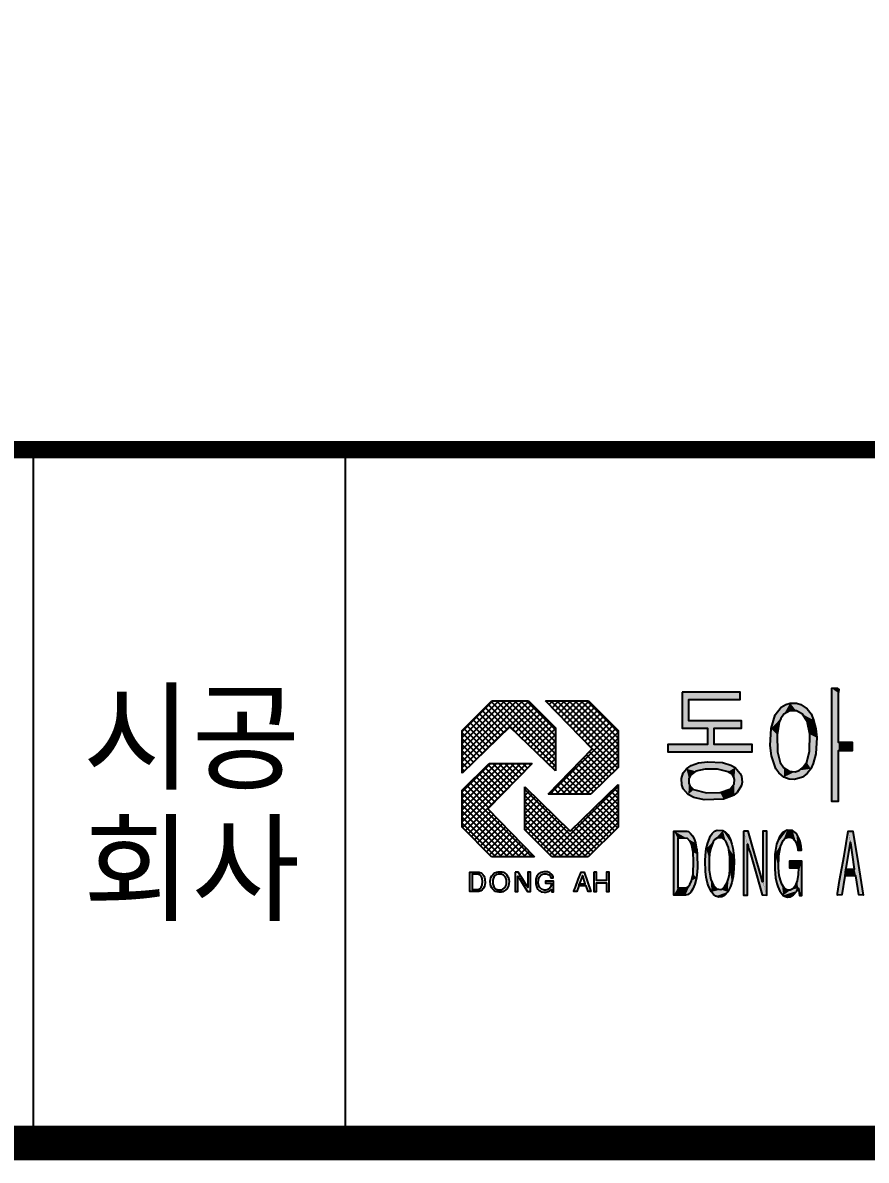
# Model space of a CAD drawing. Extents: x -20 to 861, y -20 to 606.
# Drawn here: x 245.9 to 294.6, y 17 to 82.6 of the extents above; entities that cross this region are included whole.
import ezdxf
from ezdxf.enums import TextEntityAlignment as Align

# ---------------------------------------------------------------- set-up
doc = ezdxf.new("R2010")
doc.units = 0
doc.layers.get('0').update_dxf_attribs({"linetype": 'CONTINUOUS'})
doc.styles.add('TITLE', font='Gngt_01.ttf')

# ---------------------------------------------------------------- blocks, each defined once
blk = doc.blocks.new('AA')
for points in [[(-7.3, 19.2), (-7.3, -120.6), (91.6, -120.6), (91.6, -185.6), (-63.4, -185.6), (-63.4, -213.2), (266.3, -213.2), (266.3, -185.6), (118.5, -185.6), (118.5, -120.6), (224.7, -120.6), (224.7, -93), (19.6, -93), (19.6, -8.5), (219.9, -8.5), (219.9, 19.2), (-7.3, 19.2)], [(576.4, 35.4), (576.4, -406.6), (604.5, -406.6), (604.5, -208.3), (659.5, -208.3), (659.5, -177.5), (604.5, -177.5), (604.5, 15.9), (607, 30.5), (602.1, 33.8), (576.4, 35.4)], [(506.6, -89.2), (480.8, -92.4), (464.1, -67), (439.7, -54), (414, -54), (390.8, -67), (378.6, -83.2), (372.5, -97.8), (364, -146.6), (365.2, -213.2), (376.2, -255.5), (390.8, -276.6), (411.6, -289.6), (434.8, -291.2), (450.7, -286.3), (464.1, -276.6), (480, -253.8), (490.9, -211.6), (492.2, -145), (481.4, -94), (507, -90.4), (515.4, -123.8), (519, -158), (515.4, -221.3), (505.6, -258.7), (495.8, -279.8), (482.4, -297.7), (464.1, -312.3), (432.3, -322.1), (411.6, -320.5), (390.8, -312.3), (371.3, -296.1), (359.1, -279.8), (342, -229.5), (337.1, -188.8), (340.8, -122.2), (356.6, -68.6), (379.8, -39.3), (398.1, -28), (415.2, -23.1), (439.7, -23.1), (456.8, -28), (482.4, -45.8), (497.1, -65.3), (506.6, -89.2)], [(196.9, -382), (181.1, -359), (196.7, -338.3), (197.9, -322.1), (195.4, -312.3), (188.1, -301), (173.5, -291.2), (131.9, -281.5), (83.1, -281.5), (46.5, -289.6), (25.7, -304.2), (19.6, -318.8), (19.6, -336.7), (23.3, -346.5), (37.9, -361.1), (88, -374.1), (141.7, -372.5), (180, -359.7), (195.8, -382.5), (155.1, -398.5), (79.4, -401.7), (39.1, -392), (17.2, -380.6), (-2.4, -357.8), (-8.5, -343.2), (-9.7, -317.2), (-2.4, -296.1), (9.8, -279.8), (28.1, -266.8), (57.5, -257.1), (91.6, -252.2), (150.3, -255.5), (183.2, -265.2), (200.3, -275), (219.9, -297.7), (224.7, -309.1), (227.2, -331.8), (224.7, -344.8), (207.7, -372.5), (196.9, -382)], [(49.7, -593.2), (33.8, -592.2), (29.1, -574.4), (24.3, -564.1), (13.7, -552.8), (-24, -551.6), (-24, -745), (10, -745), (16.3, -741.5), (23.8, -732.5), (30.2, -717.7), (36, -690.4), (38.1, -642.6), (36, -606.2), (33.9, -592.8), (49.9, -594.1), (51.9, -614.2), (53, -665.4), (51.9, -682.4), (48.8, -706.3), (42.4, -731.3), (34.9, -749.5), (27, -762), (16.3, -771.1), (6.2, -773.4), (-38.9, -773.4), (-38.9, -523.2), (11, -523.2), (17.9, -525.5), (26.4, -532.3), (33.9, -542.5), (39.7, -553.9), (45, -569.8), (49.7, -593.2)], [(194.8, -619.3), (179.9, -623.7), (174.2, -588), (163.5, -563), (150.8, -550.5), (131.7, -549.4), (121, -556.2), (114.1, -565.3), (104.6, -590.3), (100.3, -611.9), (98.7, -632.4), (99.2, -675.6), (102.4, -699.5), (105.6, -713.1), (115.2, -735.9), (128.5, -749.5), (143.9, -751.8), (150.3, -749.5), (159.3, -741.5), (168.8, -724.5), (174.2, -708.6), (177.9, -691.5), (180, -673.3), (180, -625.4), (194.9, -620.3), (196, -642.6), (195.4, -671), (192.2, -700.6), (186.9, -724.5), (181.6, -740.4), (171.5, -760.9), (159.3, -774.5), (148.7, -780.2), (136.4, -781.4), (124.7, -777.9), (115.2, -771.1), (107.2, -760.9), (96, -738.1), (92.3, -726.8), (87, -702.9), (84.4, -681.3), (83.3, -639.2), (84.4, -617.6), (87.5, -592.6), (92.9, -569.8), (104, -542.5), (110.9, -532.3), (120, -524.3), (130.1, -519.8), (152.4, -520.9), (161.9, -526.6), (171.5, -536.8), (180.5, -553.9), (187.4, -574.4), (191.2, -590.3), (194.8, -619.3)], [(232.6, -523.2), (232.6, -773.4), (248, -773.4), (248, -574.4), (249.1, -574.4), (251.7, -583.5), (251.7, -586.9), (258.7, -607.4), (282, -689.2), (305.4, -772.3), (323.5, -773.4), (323.5, -523.2), (308.6, -523.2), (308.6, -722.2), (307.5, -722.2), (300.1, -697.2), (275.7, -610.8), (250.7, -523.2), (232.6, -523.2)], [(403.7, -519.8), (386.7, -528.9), (373.4, -545.9), (362.3, -574.4), (355.9, -613), (354.8, -672.2), (358.6, -706.3), (363.3, -727.9), (367.6, -740.4), (375, -757.5), (381.4, -765.4), (388.3, -774.5), (393.6, -777.9), (404.8, -781.4), (415.4, -780.2), (428.7, -772.3), (440.9, -757.5), (446.8, -746.1), (448.4, -746.1), (451.6, -774.5), (461.1, -774.5), (461.1, -640.3), (412.8, -640.3), (412.8, -667.6), (447.8, -667.6), (446.8, -692.6), (442.5, -717.7), (434.5, -737), (423.4, -750.6), (415.9, -754.1), (405.3, -754.1), (394.7, -748.4), (382.5, -730.2), (377.2, -715.4), (372.9, -697.2), (369.7, -667.6), (370.8, -618.7), (377.2, -583.5), (388.3, -559.6), (396.3, -551.6), (403.2, -548.2), (416.5, -547.1), (425.5, -550.5), (434, -559.6), (438.8, -568.7), (443.6, -584.6), (445.2, -598.3), (459.5, -598.3), (458.5, -583.5), (454.2, -564.1), (451, -553.9), (439.9, -533.4), (425, -520.9), (403.7, -519.8)], [(629.9, -698.3), (632.9, -672.2), (667.3, -672.2), (652.4, -569.8), (650.3, -566.4), (632.6, -670.1), (628.8, -699.8), (616.8, -772.3), (599.8, -773.4), (599.8, -767.7), (608.8, -716.5), (625.8, -619.9), (642.3, -523.2), (660.9, -524.3), (681.1, -649.4), (701.3, -773.4), (684.3, -772.3), (672.6, -698.3), (629.9, -698.3)]]:
    blk.add_lwpolyline(points)
for points in [[(-7.3, 19.2), (219.9, 19.2), (-7.3, 19.2)], [(19.6, -8.5), (219.9, 19.2), (-7.3, 19.2)], [(-7.3, -120.6), (19.6, -8.5), (-7.3, 19.2)], [(219.9, -8.5), (219.9, 19.2), (19.6, -8.5)], [(604.5, -406.6), (604.5, -208.3), (576.4, 35.4)], [(576.4, -406.6), (604.5, -406.6), (576.4, 35.4)], [(576.4, 35.4), (576.4, -406.6), (576.4, 35.4)], [(604.5, -208.3), (604.5, 15.9), (576.4, 35.4)], [(602.1, 33.8), (576.4, 35.4), (604.5, 15.9)], [(607, 30.5), (602.1, 33.8), (604.5, 15.9)], [(604.5, -177.5), (604.5, 15.9), (604.5, -208.3)], [(19.6, -93), (19.6, -8.5), (-7.3, -120.6)], [(340.8, -122.2), (415.2, -23.1), (378.6, -83.2)], [(398.1, -28), (415.2, -23.1), (340.8, -122.2)], [(379.8, -39.3), (398.1, -28), (340.8, -122.2)], [(356.6, -68.6), (379.8, -39.3), (340.8, -122.2)], [(378.6, -83.2), (415.2, -23.1), (390.8, -67)], [(390.8, -67), (415.2, -23.1), (414, -54)], [(414, -54), (415.2, -23.1), (439.7, -54)], [(415.2, -23.1), (506.6, -89.2), (439.7, -54)], [(497.1, -65.3), (506.6, -89.2), (415.2, -23.1)], [(482.4, -45.8), (497.1, -65.3), (415.2, -23.1)], [(456.8, -28), (482.4, -45.8), (415.2, -23.1)], [(439.7, -23.1), (456.8, -28), (415.2, -23.1)], [(372.5, -97.8), (340.8, -122.2), (378.6, -83.2)], [(506.6, -89.2), (439.7, -54), (506.6, -89.2)], [(464.1, -67), (439.7, -54), (506.6, -89.2)], [(480.8, -92.4), (464.1, -67), (506.6, -89.2)], [(91.6, -120.6), (19.6, -93), (-7.3, -120.6)], [(118.5, -120.6), (19.6, -93), (91.6, -120.6)], [(224.7, -93), (19.6, -93), (118.5, -120.6)], [(91.6, -185.6), (118.5, -120.6), (91.6, -120.6)], [(118.5, -185.6), (118.5, -120.6), (91.6, -185.6)], [(224.7, -120.6), (224.7, -93), (118.5, -120.6)], [(337.1, -188.8), (340.8, -122.2), (390.8, -312.3)], [(364, -146.6), (340.8, -122.2), (372.5, -97.8)], [(365.2, -213.2), (340.8, -122.2), (364, -146.6)], [(376.2, -255.5), (340.8, -122.2), (365.2, -213.2)], [(390.8, -312.3), (340.8, -122.2), (376.2, -255.5)], [(506.6, -89.2), (480.8, -92.4), (506.8, -89.7), (481.2, -93)], [(506.8, -89.7), (481.2, -93), (507, -90.4), (481.4, -94)], [(481.4, -94), (507, -90.4), (492.2, -145)], [(507, -90.4), (515.4, -123.8), (492.2, -145)], [(515.4, -123.8), (519, -158), (492.2, -145)], [(492.2, -145), (495.8, -279.8), (490.9, -211.6)], [(505.6, -258.7), (495.8, -279.8), (492.2, -145)], [(515.4, -221.3), (505.6, -258.7), (492.2, -145)], [(519, -158), (515.4, -221.3), (492.2, -145)], [(659.5, -177.5), (604.5, -177.5), (604.5, -208.3)], [(659.5, -208.3), (659.5, -177.5), (604.5, -208.3)], [(-63.4, -213.2), (266.3, -213.2), (91.6, -185.6)], [(-63.4, -185.6), (-63.4, -213.2), (91.6, -185.6)], [(266.3, -213.2), (118.5, -185.6), (91.6, -185.6)], [(266.3, -185.6), (118.5, -185.6), (266.3, -213.2)], [(342, -229.5), (337.1, -188.8), (390.8, -312.3)], [(490.9, -211.6), (495.8, -279.8), (480, -253.8)], [(91.6, -252.2), (150.3, -255.5), (9.8, -279.8)], [(57.5, -257.1), (91.6, -252.2), (9.8, -279.8)], [(150.3, -255.5), (183.2, -265.2), (9.8, -279.8)], [(28.1, -266.8), (57.5, -257.1), (9.8, -279.8)], [(183.2, -265.2), (200.3, -275), (9.8, -279.8)], [(359.1, -279.8), (342, -229.5), (390.8, -312.3)], [(390.8, -276.6), (390.8, -312.3), (376.2, -255.5)], [(480, -253.8), (495.8, -279.8), (464.1, -276.6)], [(-9.7, -317.2), (-2.4, -296.1), (17.2, -380.6)], [(-2.4, -296.1), (9.8, -279.8), (17.2, -380.6)], [(9.8, -279.8), (200.3, -275), (83.1, -281.5)], [(46.5, -289.6), (9.8, -279.8), (83.1, -281.5)], [(19.6, -336.7), (9.8, -279.8), (19.6, -318.8)], [(17.2, -380.6), (9.8, -279.8), (19.6, -336.7)], [(25.7, -304.2), (9.8, -279.8), (46.5, -289.6)], [(19.6, -318.8), (9.8, -279.8), (25.7, -304.2)], [(83.1, -281.5), (200.3, -275), (131.9, -281.5)], [(131.9, -281.5), (200.3, -275), (173.5, -291.2)], [(173.5, -291.2), (200.3, -275), (188.1, -301)], [(188.1, -301), (200.3, -275), (195.4, -312.3)], [(195.4, -312.3), (200.3, -275), (197.9, -322.1)], [(200.3, -275), (196.9, -382), (197.9, -322.1)], [(207.7, -372.5), (196.9, -382), (200.3, -275)], [(224.7, -344.8), (207.7, -372.5), (200.3, -275)], [(227.2, -331.8), (224.7, -344.8), (200.3, -275)], [(224.7, -309.1), (227.2, -331.8), (200.3, -275)], [(219.9, -297.7), (224.7, -309.1), (200.3, -275)], [(371.3, -296.1), (359.1, -279.8), (390.8, -312.3)], [(411.6, -289.6), (390.8, -312.3), (390.8, -276.6)], [(411.6, -320.5), (390.8, -312.3), (495.8, -279.8)], [(495.8, -279.8), (390.8, -312.3), (450.7, -286.3)], [(450.7, -286.3), (390.8, -312.3), (434.8, -291.2)], [(434.8, -291.2), (390.8, -312.3), (411.6, -289.6)], [(432.3, -322.1), (411.6, -320.5), (495.8, -279.8)], [(464.1, -312.3), (432.3, -322.1), (495.8, -279.8)], [(464.1, -276.6), (495.8, -279.8), (450.7, -286.3)], [(482.4, -297.7), (464.1, -312.3), (495.8, -279.8)], [(-8.5, -343.2), (-9.7, -317.2), (17.2, -380.6)], [(-2.4, -357.8), (-8.5, -343.2), (17.2, -380.6)], [(23.3, -346.5), (17.2, -380.6), (19.6, -336.7)], [(37.9, -361.1), (17.2, -380.6), (23.3, -346.5)], [(181.1, -359), (196.7, -338.3), (196.9, -382)], [(196.7, -338.3), (197.9, -322.1), (196.9, -382)], [(88, -374.1), (17.2, -380.6), (37.9, -361.1)], [(141.7, -372.5), (17.2, -380.6), (88, -374.1)], [(39.1, -392), (17.2, -380.6), (141.7, -372.5)], [(79.4, -401.7), (39.1, -392), (141.7, -372.5)], [(155.1, -398.5), (79.4, -401.7), (141.7, -372.5)], [(180, -359.7), (195.8, -382.5), (141.7, -372.5)], [(195.8, -382.5), (155.1, -398.5), (141.7, -372.5)], [(196.7, -382.2), (180.8, -359.5), (195.8, -382.5), (180, -359.7)], [(196.9, -382), (181.1, -359), (196.7, -382.2), (180.8, -359.5)], [(196.9, -382), (181.1, -359), (196.9, -382)], [(-38.9, -523.2), (45, -569.8), (13.7, -552.8)], [(-24, -745), (-38.9, -523.2), (-24, -551.6)], [(-38.9, -773.4), (-38.9, -523.2), (-24, -745)], [(39.7, -553.9), (45, -569.8), (-38.9, -523.2)], [(-24, -551.6), (-38.9, -523.2), (13.7, -552.8)], [(33.9, -542.5), (39.7, -553.9), (-38.9, -523.2)], [(26.4, -532.3), (33.9, -542.5), (-38.9, -523.2)], [(17.9, -525.5), (26.4, -532.3), (-38.9, -523.2)], [(11, -523.2), (17.9, -525.5), (-38.9, -523.2)], [(130.1, -519.8), (152.4, -520.9), (87.5, -592.6)], [(120, -524.3), (130.1, -519.8), (87.5, -592.6)], [(87.5, -592.6), (152.4, -520.9), (121, -556.2)], [(110.9, -532.3), (120, -524.3), (87.5, -592.6)], [(104, -542.5), (110.9, -532.3), (87.5, -592.6)], [(121, -556.2), (152.4, -520.9), (131.7, -549.4)], [(131.7, -549.4), (152.4, -520.9), (150.8, -550.5)], [(150.8, -550.5), (152.4, -520.9), (163.5, -563)], [(152.4, -520.9), (194.8, -619.3), (163.5, -563)], [(191.2, -590.3), (194.8, -619.3), (152.4, -520.9)], [(187.4, -574.4), (191.2, -590.3), (152.4, -520.9)], [(180.5, -553.9), (187.4, -574.4), (152.4, -520.9)], [(171.5, -536.8), (180.5, -553.9), (152.4, -520.9)], [(161.9, -526.6), (171.5, -536.8), (152.4, -520.9)], [(300.1, -697.2), (232.6, -523.2), (249.1, -574.4)], [(250.7, -523.2), (232.6, -523.2), (300.1, -697.2)], [(248, -574.4), (249.1, -574.4), (232.6, -523.2)], [(248, -773.4), (248, -574.4), (232.6, -523.2)], [(232.6, -773.4), (248, -773.4), (232.6, -523.2)], [(232.6, -523.2), (232.6, -773.4), (232.6, -523.2)], [(275.7, -610.8), (250.7, -523.2), (300.1, -697.2)], [(308.6, -523.2), (308.6, -722.2), (323.5, -773.4)], [(323.5, -523.2), (308.6, -523.2), (323.5, -773.4)], [(355.9, -613), (388.3, -559.6), (403.7, -519.8)], [(362.3, -574.4), (355.9, -613), (403.7, -519.8)], [(373.4, -545.9), (362.3, -574.4), (403.7, -519.8)], [(386.7, -528.9), (373.4, -545.9), (403.7, -519.8)], [(388.3, -559.6), (396.3, -551.6), (403.7, -519.8)], [(396.3, -551.6), (403.2, -548.2), (403.7, -519.8)], [(403.2, -548.2), (416.5, -547.1), (403.7, -519.8)], [(425.5, -550.5), (425, -520.9), (403.7, -519.8)], [(416.5, -547.1), (425.5, -550.5), (403.7, -519.8)], [(438.8, -568.7), (425, -520.9), (434, -559.6)], [(443.6, -584.6), (425, -520.9), (438.8, -568.7)], [(439.9, -533.4), (425, -520.9), (443.6, -584.6)], [(434, -559.6), (425, -520.9), (425.5, -550.5)], [(451, -553.9), (439.9, -533.4), (443.6, -584.6)], [(625.8, -619.9), (642.3, -523.2), (632.6, -670.1)], [(632.6, -670.1), (642.3, -523.2), (650.3, -566.4)], [(642.3, -523.2), (701.3, -773.4), (652.4, -569.8)], [(650.3, -566.4), (642.3, -523.2), (652.4, -569.8)], [(681.1, -649.4), (701.3, -773.4), (642.3, -523.2)], [(660.9, -524.3), (681.1, -649.4), (642.3, -523.2)], [(13.7, -552.8), (45, -569.8), (24.3, -564.1)], [(45, -569.8), (49.7, -593.2), (24.3, -564.1)], [(29.1, -574.4), (24.3, -564.1), (49.7, -593.2)], [(33.8, -592.2), (29.1, -574.4), (49.7, -593.2)], [(92.9, -569.8), (104, -542.5), (87.5, -592.6)], [(114.1, -565.3), (87.5, -592.6), (121, -556.2)], [(104.6, -590.3), (87.5, -592.6), (114.1, -565.3)], [(194.8, -619.3), (163.5, -563), (194.8, -619.3)], [(174.2, -588), (163.5, -563), (194.8, -619.3)], [(251.7, -583.5), (300.1, -697.2), (249.1, -574.4)], [(377.2, -583.5), (388.3, -559.6), (355.9, -613)], [(454.2, -564.1), (451, -553.9), (443.6, -584.6)], [(458.5, -583.5), (454.2, -564.1), (443.6, -584.6)], [(652.4, -569.8), (672.6, -698.3), (667.3, -672.2)], [(701.3, -773.4), (672.6, -698.3), (652.4, -569.8)], [(49.7, -593.2), (33.8, -592.2), (49.7, -593.2)], [(49.7, -593.2), (33.8, -592.2), (49.8, -593.7), (33.9, -592.6)], [(49.8, -593.7), (33.9, -592.6), (49.9, -594.1), (33.9, -592.8)], [(33.9, -592.8), (49.9, -594.1), (36, -606.2)], [(49.9, -594.1), (51.9, -614.2), (36, -606.2)], [(36, -606.2), (48.8, -706.3), (38.1, -642.6)], [(51.9, -682.4), (48.8, -706.3), (36, -606.2)], [(53, -665.4), (51.9, -682.4), (36, -606.2)], [(51.9, -614.2), (53, -665.4), (36, -606.2)], [(83.3, -639.2), (84.4, -617.6), (107.2, -760.9)], [(84.4, -617.6), (87.5, -592.6), (107.2, -760.9)], [(100.3, -611.9), (87.5, -592.6), (104.6, -590.3)], [(102.4, -699.5), (87.5, -592.6), (99.2, -675.6)], [(107.2, -760.9), (87.5, -592.6), (102.4, -699.5)], [(98.7, -632.4), (87.5, -592.6), (100.3, -611.9)], [(99.2, -675.6), (87.5, -592.6), (98.7, -632.4)], [(179.9, -623.7), (174.2, -588), (194.8, -619.3)], [(194.8, -619.3), (179.9, -623.7), (194.9, -619.9), (180, -624.4)], [(194.9, -619.9), (180, -624.4), (194.9, -620.3), (180, -625.4)], [(194.9, -620.3), (196, -642.6), (180, -673.3)], [(180, -625.4), (194.9, -620.3), (180, -673.3)], [(258.7, -607.4), (300.1, -697.2), (251.7, -583.5)], [(251.7, -586.9), (258.7, -607.4), (251.7, -583.5)], [(307.5, -722.2), (300.1, -697.2), (258.7, -607.4)], [(323.5, -773.4), (307.5, -722.2), (258.7, -607.4)], [(282, -689.2), (323.5, -773.4), (258.7, -607.4)], [(354.8, -672.2), (358.6, -706.3), (355.9, -613)], [(370.8, -618.7), (377.2, -583.5), (355.9, -613)], [(372.9, -697.2), (369.7, -667.6), (355.9, -613)], [(388.3, -774.5), (372.9, -697.2), (355.9, -613)], [(381.4, -765.4), (388.3, -774.5), (355.9, -613)], [(375, -757.5), (381.4, -765.4), (355.9, -613)], [(367.6, -740.4), (375, -757.5), (355.9, -613)], [(363.3, -727.9), (367.6, -740.4), (355.9, -613)], [(358.6, -706.3), (363.3, -727.9), (355.9, -613)], [(369.7, -667.6), (370.8, -618.7), (355.9, -613)], [(459.5, -598.3), (458.5, -583.5), (443.6, -584.6)], [(445.2, -598.3), (459.5, -598.3), (443.6, -584.6)], [(608.8, -716.5), (625.8, -619.9), (632.6, -670.1)], [(38.1, -642.6), (48.8, -706.3), (36, -690.4)], [(84.4, -681.3), (83.3, -639.2), (107.2, -760.9)], [(196, -642.6), (195.4, -671), (180, -673.3)], [(412.8, -667.6), (447.8, -667.6), (461.1, -640.3)], [(412.8, -640.3), (412.8, -667.6), (461.1, -640.3)], [(461.1, -640.3), (442.5, -717.7), (446.8, -746.1)], [(446.8, -692.6), (442.5, -717.7), (461.1, -640.3)], [(448.4, -746.1), (461.1, -640.3), (446.8, -746.1)], [(447.8, -667.6), (446.8, -692.6), (461.1, -640.3)], [(461.1, -774.5), (461.1, -640.3), (448.4, -746.1)], [(48.8, -706.3), (6.2, -773.4), (30.2, -717.7)], [(16.3, -771.1), (6.2, -773.4), (48.8, -706.3)], [(27, -762), (16.3, -771.1), (48.8, -706.3)], [(34.9, -749.5), (27, -762), (48.8, -706.3)], [(36, -690.4), (48.8, -706.3), (30.2, -717.7)], [(42.4, -731.3), (34.9, -749.5), (48.8, -706.3)], [(87, -702.9), (84.4, -681.3), (107.2, -760.9)], [(92.3, -726.8), (87, -702.9), (107.2, -760.9)], [(105.6, -713.1), (107.2, -760.9), (102.4, -699.5)], [(174.2, -708.6), (171.5, -760.9), (168.8, -724.5)], [(180, -673.3), (171.5, -760.9), (177.9, -691.5)], [(181.6, -740.4), (171.5, -760.9), (180, -673.3)], [(177.9, -691.5), (171.5, -760.9), (174.2, -708.6)], [(195.4, -671), (192.2, -700.6), (180, -673.3)], [(186.9, -724.5), (181.6, -740.4), (180, -673.3)], [(192.2, -700.6), (186.9, -724.5), (180, -673.3)], [(305.4, -772.3), (323.5, -773.4), (282, -689.2)], [(377.2, -715.4), (372.9, -697.2), (388.3, -774.5)], [(599.8, -767.7), (608.8, -716.5), (632.6, -670.1)], [(599.8, -773.4), (599.8, -767.7), (632.6, -670.1)], [(616.8, -772.3), (599.8, -773.4), (632.6, -670.1)], [(628.8, -699.8), (616.8, -772.3), (632.6, -670.1)], [(629, -698.3), (632.2, -672.2), (628.8, -699.8), (632.6, -670.1)], [(629.9, -698.3), (632.9, -672.2), (629, -698.3), (632.2, -672.2)], [(672.6, -698.3), (629.9, -698.3), (667.3, -672.2)], [(632.9, -672.2), (667.3, -672.2), (629.9, -698.3)], [(629.9, -698.3), (632.9, -672.2), (629.9, -698.3)], [(684.3, -772.3), (672.6, -698.3), (701.3, -773.4)], [(16.3, -741.5), (-38.9, -773.4), (10, -745)], [(6.2, -773.4), (-38.9, -773.4), (16.3, -741.5)], [(10, -745), (-38.9, -773.4), (-24, -745)], [(30.2, -717.7), (6.2, -773.4), (23.8, -732.5)], [(23.8, -732.5), (6.2, -773.4), (16.3, -741.5)], [(96, -738.1), (92.3, -726.8), (107.2, -760.9)], [(115.2, -735.9), (107.2, -760.9), (105.6, -713.1)], [(128.5, -749.5), (107.2, -760.9), (115.2, -735.9)], [(143.9, -751.8), (107.2, -760.9), (128.5, -749.5)], [(171.5, -760.9), (107.2, -760.9), (143.9, -751.8)], [(150.3, -749.5), (171.5, -760.9), (143.9, -751.8)], [(159.3, -741.5), (171.5, -760.9), (150.3, -749.5)], [(168.8, -724.5), (171.5, -760.9), (159.3, -741.5)], [(308.6, -722.2), (307.5, -722.2), (323.5, -773.4)], [(382.5, -730.2), (377.2, -715.4), (388.3, -774.5)], [(394.7, -748.4), (382.5, -730.2), (388.3, -774.5)], [(446.8, -746.1), (415.9, -754.1), (388.3, -774.5)], [(440.9, -757.5), (446.8, -746.1), (388.3, -774.5)], [(405.3, -754.1), (394.7, -748.4), (388.3, -774.5)], [(415.9, -754.1), (405.3, -754.1), (388.3, -774.5)], [(423.4, -750.6), (415.9, -754.1), (446.8, -746.1)], [(434.5, -737), (423.4, -750.6), (446.8, -746.1)], [(442.5, -717.7), (434.5, -737), (446.8, -746.1)], [(451.6, -774.5), (461.1, -774.5), (448.4, -746.1)], [(115.2, -771.1), (107.2, -760.9), (171.5, -760.9)], [(124.7, -777.9), (115.2, -771.1), (171.5, -760.9)], [(136.4, -781.4), (124.7, -777.9), (171.5, -760.9)], [(148.7, -780.2), (136.4, -781.4), (171.5, -760.9)], [(159.3, -774.5), (148.7, -780.2), (171.5, -760.9)], [(428.7, -772.3), (440.9, -757.5), (388.3, -774.5)], [(415.4, -780.2), (428.7, -772.3), (388.3, -774.5)], [(404.8, -781.4), (415.4, -780.2), (388.3, -774.5)], [(393.6, -777.9), (404.8, -781.4), (388.3, -774.5)]]:
    blk.add_solid(points)
blk = doc.blocks.new('*X2')
at = {"color": 0}
for p, q in [((149.7, 457.3), (256.6, 564.2)), ((149.7, 467.9), (246, 564.2)), ((149.7, 478.5), (235.3, 564.2)), ((149.7, 489.1), (224.7, 564.2)), ((149.7, 499.7), (214.1, 564.2)), ((149.7, 510.3), (203.5, 564.2)), ((149.7, 446.7), (266.9, 563.9)), ((314.2, 449.5), (200.8, 562.9)), ((314.2, 460.1), (210.1, 564.2)), ((314.2, 470.7), (220.7, 564.2)), ((314.2, 481.3), (231.3, 564.2)), ((314.2, 491.9), (241.9, 564.2)), ((314.2, 502.5), (252.6, 564.2)), ((314.2, 513.2), (263.2, 564.2)), ((297.8, 563), (299, 564.2)), ((303.1, 557.6), (309.6, 564.2)), ((423.5, 446.2), (305.6, 564.2)), ((308.3, 552.2), (320.2, 564.2)), ((313.5, 546.9), (330.8, 564.2)), ((424.2, 456.1), (316.2, 564.2)), ((318.8, 541.5), (341.4, 564.2)), ((324, 536.1), (352, 564.2)), ((424.2, 466.7), (326.8, 564.2)), ((329.2, 530.8), (362.6, 564.2)), ((334.5, 525.4), (372.8, 563.7)), ((424.2, 477.4), (337.4, 564.2)), ((424.2, 488), (348, 564.2)), ((424.2, 498.6), (358.6, 564.2)), ((424.2, 509.2), (369.2, 564.2)), ((171.5, 457.9), (272.2, 558.6)), ((218, 503.2), (179.5, 541.8)), ((223.4, 508.5), (184.8, 547.1)), ((228.8, 513.7), (190.1, 552.3)), ((244.8, 508.3), (195.5, 557.6)), ((238.6, 514.3), (277.5, 553.3)), ((243.9, 509.1), (282.8, 548)), ((249.3, 503.9), (288.1, 542.7)), ((339.7, 520), (378.1, 558.4)), ((344.9, 514.6), (383.3, 553)), ((350.2, 509.3), (388.6, 547.7)), ((355.4, 503.9), (393.9, 542.4)), ((201.9, 487.5), (163.5, 525.9)), ((207.3, 492.7), (168.8, 531.2)), ((212.7, 498), (174.1, 536.5)), ((254.7, 498.7), (293.4, 537.4)), ((260.1, 493.4), (298.7, 532.1)), ((265.5, 488.2), (304, 526.8)), ((270.9, 483), (309.3, 521.4)), ((360.6, 498.5), (399.2, 537.1)), ((365.9, 493.1), (404.5, 531.7)), ((371.1, 487.8), (409.7, 526.4)), ((376.3, 482.4), (415, 521.1)), ((185.8, 471.8), (149.7, 507.9)), ((191.2, 477), (152.8, 515.4)), ((196.5, 482.3), (158.2, 520.7)), ((276.2, 477.8), (314.2, 515.7)), ((281.6, 472.5), (314.2, 505.1)), ((304.4, 399.9), (420.3, 515.7)), ((315, 399.8), (424.2, 509.1)), ((180.4, 466.6), (149.7, 497.3)), ((175.1, 461.3), (149.7, 486.7)), ((287, 467.3), (314.2, 494.5)), ((292.4, 462.1), (314.2, 483.9)), ((325.6, 399.8), (424.2, 498.5)), ((336.1, 399.8), (424.2, 487.8)), ((418.2, 441), (361.2, 497.9)), ((169.7, 456.1), (149.7, 476.1)), ((164.3, 450.9), (149.7, 465.5)), ((297.8, 456.9), (314.2, 473.3)), ((303.1, 451.6), (314.2, 462.7)), ((346.7, 399.8), (424.2, 477.2)), ((357.3, 399.7), (424.2, 466.6)), ((402.2, 425.1), (363.4, 464)), ((407.5, 430.4), (368.6, 469.3)), ((412.9, 435.7), (373.8, 474.7)), ((158.9, 445.6), (149.7, 454.9)), ((149.7, 393.6), (210.1, 454.1)), ((149.7, 404.2), (199.5, 454.1)), ((149.7, 351.2), (252.4, 454)), ((149.7, 361.8), (241.9, 454)), ((149.7, 372.4), (231.3, 454)), ((149.7, 383), (220.7, 454)), ((153.6, 440.4), (149.7, 444.3)), ((150.1, 341.1), (263, 453.9)), ((223.1, 402.7), (184.4, 441.4)), ((228.3, 408.1), (189.7, 446.7)), ((233.5, 413.5), (195.1, 451.9)), ((238.8, 418.8), (203.5, 454.1)), ((244, 424.2), (214.2, 454.1)), ((249.2, 429.6), (224.8, 454)), ((254.5, 435), (235.4, 454)), ((259.7, 440.3), (246.1, 454)), ((264.9, 445.7), (256.7, 454)), ((270.2, 451.1), (267.3, 453.9)), ((308.5, 446.4), (314.2, 452.1)), ((313.9, 441.2), (314.2, 441.4)), ((380.9, 403.9), (342.4, 442.5)), ((386.3, 409.2), (347.7, 447.8)), ((391.6, 414.5), (352.9, 453.2)), ((396.9, 419.8), (358.1, 458.6)), ((367.9, 399.7), (424.2, 456)), ((155.4, 335.8), (247.6, 427.9)), ((207.4, 386.6), (168.5, 425.5)), ((212.6, 392), (173.8, 430.8)), ((217.8, 397.3), (179.1, 436.1)), ((342.7, 399.8), (321.5, 421)), ((353.3, 399.7), (326.7, 426.3)), ((364, 399.7), (332, 431.7)), ((374.6, 399.7), (337.2, 437.1)), ((261.9, 289.6), (149.7, 401.9)), ((272.5, 289.6), (152.5, 409.6)), ((196.9, 375.8), (157.8, 414.9)), ((202.2, 381.2), (163.1, 420.2)), ((259.9, 408.4), (262.2, 410.7)), ((375.2, 293), (259.9, 408.3)), ((259.9, 397.8), (267.5, 405.4)), ((303.9, 293.3), (424.2, 413.6)), ((310.8, 399.9), (305.8, 404.8)), ((310.8, 289.6), (424.2, 403)), ((321.4, 399.8), (311, 410.2)), ((332.1, 399.8), (316.3, 415.6)), ((424.2, 392.5), (411.7, 405)), ((424.2, 403.1), (417.1, 410.2)), ((424.2, 413.7), (422.5, 415.5)), ((251.3, 289.6), (149.7, 391.2)), ((240.7, 289.6), (149.7, 380.6)), ((259.9, 387.2), (272.9, 400.2)), ((368, 289.6), (259.9, 397.7)), ((259.9, 376.6), (278.3, 395)), ((259.9, 366), (283.7, 389.7)), ((357.4, 289.6), (259.9, 387.1)), ((259.9, 355.4), (289.1, 384.5)), ((321.5, 289.6), (424.2, 392.4)), ((332.1, 289.6), (424.2, 381.8)), ((424.2, 350.1), (390.2, 384.1)), ((424.2, 360.7), (395.6, 389.3)), ((424.2, 371.3), (401, 394.5)), ((424.2, 381.9), (406.3, 399.8)), ((230.1, 289.6), (149.7, 370)), ((160.7, 330.5), (199.6, 369.3)), ((166.1, 325.1), (204.8, 363.9)), ((259.9, 344.8), (294.4, 379.3)), ((346.8, 289.6), (259.9, 376.5)), ((336.2, 289.6), (259.9, 365.9)), ((261.4, 335.7), (299.8, 374)), ((266.7, 330.4), (305.2, 368.8)), ((272, 325.1), (310.6, 363.6)), ((342.7, 289.6), (424.2, 371.2)), ((353.3, 289.6), (424.2, 360.6)), ((407.2, 324.7), (368.7, 363.1)), ((412.5, 329.9), (374.1, 368.4)), ((417.9, 335.2), (379.5, 373.6)), ((423.2, 340.5), (384.9, 378.8)), ((219.5, 289.6), (149.7, 359.4)), ((208.9, 289.6), (149.7, 348.8)), ((171.4, 319.8), (210.1, 358.6)), ((176.7, 314.5), (215.3, 353.2)), ((182, 309.2), (220.5, 347.8)), ((187.3, 303.9), (225.8, 342.4)), ((325.5, 289.6), (259.9, 355.2)), ((314.9, 289.6), (259.9, 344.6)), ((277.3, 319.8), (315.9, 358.4)), ((282.7, 314.5), (321.3, 353.1)), ((288, 309.2), (326.7, 347.9)), ((293.3, 303.9), (332.1, 342.7)), ((385.9, 303.5), (347.2, 342.2)), ((391.2, 308.8), (352.6, 347.4)), ((396.5, 314.1), (358, 352.6)), ((401.9, 319.4), (363.4, 357.9)), ((363.9, 289.6), (424.2, 350)), ((192.6, 298.6), (231, 337.1)), ((197.9, 293.3), (236.2, 331.7)), ((204.8, 289.6), (241.5, 326.3)), ((215.4, 289.6), (246.7, 321)), ((298.6, 298.6), (337.4, 337.4)), ((380.6, 298.3), (341.9, 336.9)), ((226, 289.6), (251.9, 315.6)), ((236.6, 289.6), (257.2, 310.2)), ((247.2, 289.6), (262.4, 304.8)), ((257.8, 289.6), (267.6, 299.5)), ((268.4, 289.6), (272.9, 294.1))]:
    blk.add_line(p, q, dxfattribs=at)

msp = doc.modelspace()

# ---------------------------------------------------------------- linework, layer by layer
at = {"color": 2}
for p, q in [((246.5, 58), (246.5, 18)), ((264.5, 58), (264.5, 18)), ((271.25, 41.802), (272.965, 43.501)), ((272.965, 43.501), (275.081, 43.501)), ((275.081, 43.501), (276.639, 41.943)), ((278.757, 40.74), (276.066, 43.501)), ((276.066, 43.501), (278.545, 43.501)), ((278.545, 43.501), (280.244, 41.786)), ((274.012, 42.014), (271.25, 39.323)), ((276.639, 39.465), (274.012, 42.014)), ((271.25, 39.323), (271.25, 41.802)), ((276.639, 41.943), (276.639, 39.465)), ((280.244, 41.786), (280.244, 39.661)), ((276.208, 38.119), (278.757, 40.74)), ((271.25, 38.347), (272.808, 39.896)), ((275.287, 39.889), (272.737, 37.269)), ((272.808, 39.896), (275.287, 39.889)), ((280.244, 39.661), (278.686, 38.113)), ((271.25, 36.207), (271.25, 38.347)), ((274.862, 38.544), (277.482, 35.994)), ((274.862, 36.065), (274.862, 38.544)), ((278.686, 38.113), (276.208, 38.119)), ((277.482, 35.994), (280.244, 38.685)), ((280.244, 38.685), (280.244, 36.207)), ((272.737, 37.269), (275.428, 34.507)), ((272.95, 34.507), (271.25, 36.207)), ((280.244, 36.207), (278.529, 34.507)), ((276.42, 34.507), (274.862, 36.065)), ((275.428, 34.507), (272.95, 34.507)), ((278.529, 34.507), (276.42, 34.507))]:
    msp.add_line(p, q, dxfattribs=at)
at = {"color": 2, "const_width": 2}
msp.add_lwpolyline([(37.5, 18), (37.5, 578), (828.5, 578), (828.5, 18)], close=True, dxfattribs=at)
at = {"color": 2, "const_width": 1}
msp.add_lwpolyline([(37.5, 58), (828.5, 58)], dxfattribs=at)
at = {"color": 2}
for points in [[(272.237, 33.619), (272.189, 33.496), (271.832, 33.501), (271.832, 32.627), (272.161, 32.627), (272.222, 32.642), (272.294, 32.683), (272.356, 32.75), (272.413, 32.874), (272.433, 33.089), (272.413, 33.254), (272.392, 33.316), (272.346, 33.398), (272.3, 33.444), (272.199, 33.494), (272.24, 33.618), (272.32, 33.588), (272.392, 33.542), (272.449, 33.49), (272.5, 33.418), (272.546, 33.31), (272.567, 33.218), (272.577, 32.987), (272.567, 32.91), (272.536, 32.802), (272.474, 32.689), (272.402, 32.606), (272.325, 32.55), (272.222, 32.509), (272.125, 32.498), (271.688, 32.498), (271.688, 33.629), (272.171, 33.629), (272.237, 33.619)], [(273.273, 32.478), (273.31, 32.606), (273.456, 32.596), (273.518, 32.606), (273.605, 32.642), (273.697, 32.719), (273.749, 32.791), (273.785, 32.868), (273.805, 32.951), (273.805, 33.172), (273.749, 33.336), (273.646, 33.449), (273.523, 33.506), (273.338, 33.511), (273.235, 33.48), (273.168, 33.439), (273.076, 33.326), (273.034, 33.228), (273.019, 33.136), (273.024, 32.94), (273.055, 32.833), (273.086, 32.771), (273.178, 32.668), (273.304, 32.608), (273.269, 32.479), (273.178, 32.509), (273.101, 32.555), (272.993, 32.658), (272.957, 32.709), (272.906, 32.817), (272.88, 32.915), (272.87, 33.105), (272.88, 33.203), (272.911, 33.316), (272.963, 33.418), (273.07, 33.542), (273.137, 33.588), (273.225, 33.624), (273.322, 33.645), (273.538, 33.639), (273.631, 33.614), (273.723, 33.567), (273.811, 33.49), (273.877, 33.398), (273.913, 33.326), (273.949, 33.192), (273.96, 33.089), (273.954, 32.961), (273.924, 32.827), (273.872, 32.719), (273.821, 32.647), (273.723, 32.555), (273.605, 32.493), (273.502, 32.468), (273.384, 32.462), (273.273, 32.478)], [(274.314, 33.629), (274.314, 32.498), (274.463, 32.498), (274.463, 33.398), (274.474, 33.398), (274.499, 33.357), (274.499, 33.341), (274.566, 33.249), (274.792, 32.879), (275.018, 32.504), (275.193, 32.498), (275.193, 33.629), (275.049, 33.629), (275.049, 32.73), (275.039, 32.73), (274.967, 32.843), (274.731, 33.233), (274.489, 33.629), (274.314, 33.629)], [(275.969, 33.645), (275.805, 33.603), (275.676, 33.526), (275.568, 33.398), (275.507, 33.223), (275.496, 32.956), (275.532, 32.802), (275.579, 32.704), (275.62, 32.647), (275.692, 32.57), (275.753, 32.534), (275.82, 32.493), (275.871, 32.478), (275.979, 32.462), (276.082, 32.468), (276.211, 32.504), (276.329, 32.57), (276.385, 32.622), (276.401, 32.622), (276.432, 32.493), (276.524, 32.493), (276.524, 33.1), (276.057, 33.1), (276.057, 32.976), (276.396, 32.976), (276.385, 32.863), (276.344, 32.75), (276.267, 32.663), (276.159, 32.601), (276.087, 32.586), (275.985, 32.586), (275.882, 32.612), (275.764, 32.694), (275.712, 32.761), (275.671, 32.843), (275.64, 32.976), (275.65, 33.197), (275.712, 33.357), (275.82, 33.465), (275.897, 33.501), (275.964, 33.516), (276.092, 33.521), (276.18, 33.506), (276.262, 33.465), (276.308, 33.424), (276.355, 33.352), (276.37, 33.29), (276.509, 33.29), (276.498, 33.357), (276.457, 33.444), (276.427, 33.49), (276.319, 33.583), (276.175, 33.639), (275.969, 33.645)], [(277.992, 32.838), (278.021, 32.956), (278.353, 32.956), (278.209, 33.418), (278.189, 33.434), (278.018, 32.965), (277.981, 32.831), (277.865, 32.504), (277.701, 32.498), (277.701, 32.524), (277.788, 32.755), (277.952, 33.192), (278.112, 33.629), (278.292, 33.624), (278.487, 33.059), (278.682, 32.498), (278.518, 32.504), (278.405, 32.838), (277.992, 32.838)], [(278.858, 33.629), (278.858, 32.498), (279.007, 32.498), (279.007, 33.012), (279.588, 33.012), (279.588, 32.498), (279.732, 32.498), (279.732, 33.629), (279.588, 33.629), (279.588, 33.141), (279.007, 33.141), (279.007, 33.629), (278.858, 33.629)]]:
    msp.add_lwpolyline(points, dxfattribs=at)

# ---------------------------------------------------------------- block references
for name, p, xscale, yscale, zscale in [('AA', (284.047, 43.716), 0.01476245654693287, 0.01476245654692931, 0.01476245654692932), ('*X2', (266.346, 25.017), 0.03276418941393899, 0.03276418941393899, 0.03276418941393876)]:
    msp.add_blockref(name, p, dxfattribs=dict(at, xscale=xscale, yscale=yscale, zscale=zscale))

# ---------------------------------------------------------------- texts
at = {"color": 2, "style": 'TITLE'}
for s, p in [('시공', (255.639, 41.476)), ('회사', (255.639, 33.892))]:
    msp.add_text(s, height=5, dxfattribs=at).set_placement(p, align=Align.MIDDLE)

doc.saveas('drawing.dxf')
